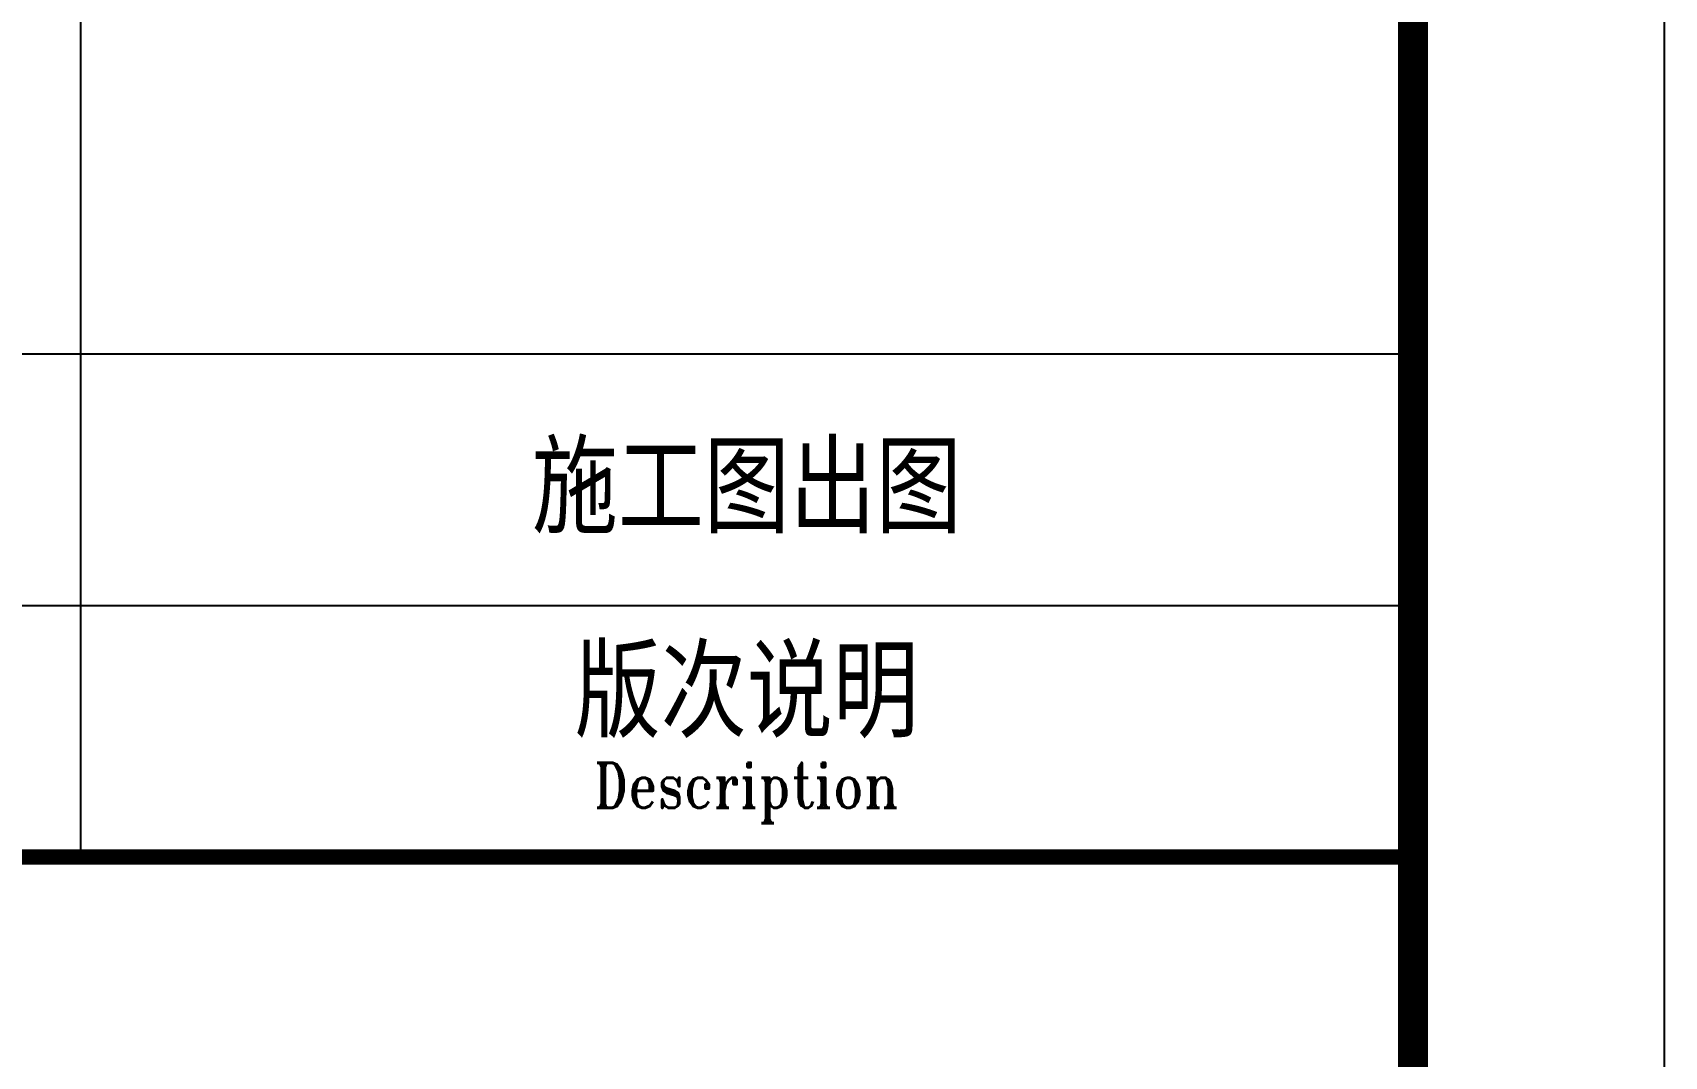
# Model space of a CAD drawing. Extents: x 307762 to 522490, y -326758 to -245675.
# Drawn here: x 519244 to 522490, y -255221 to -253187 of the extents above; entities that cross this region are included whole.
import ezdxf
from ezdxf.enums import TextEntityAlignment as Align

# ---------------------------------------------------------------- set-up
doc = ezdxf.new("R2010")
doc.units = 0
doc.header["$LTSCALE"] = 1000
doc.header["$MEASUREMENT"] = 0
doc.layers.get('0').update_dxf_attribs({"linetype": 'CONTINUOUS'})
doc.layers.add('图框', color=85, linetype='CONTINUOUS')
doc.styles.add('TKZ1_tjhts.shx', font='tjromant.shx', dxfattribs={"bigfont": 'tjhts.shx'})
doc.styles.add('TKZ2_tjkts.shx', font='tjromant.shx', dxfattribs={"bigfont": 'tjkts.shx'})

# ---------------------------------------------------------------- blocks, each defined once
blk = doc.blocks.new('TJAD_TK_A1')
for p, q in [((1278.379, 940.449), (1278.379, 767.449)), ((1251.379, 777.449), (1331.379, 777.449)), ((1251.379, 767.449), (1331.379, 767.449))]:
    blk.add_line(p, q)
at = {"const_width": 0.6}
blk.add_lwpolyline([(1251.379, 767.449), (1331.379, 767.449)], dxfattribs=at)
at = {"layer": '图框'}
for p, q in [((1341.379, 356.449), (1341.379, 950.449)), ((1251.379, 787.449), (1331.379, 787.449))]:
    blk.add_line(p, q, dxfattribs=at)
at = {"layer": '图框', "const_width": 1.2}
blk.add_lwpolyline([(1331.379, 940.449), (525.379, 940.449), (525.379, 366.449), (1331.379, 366.449)], close=True, dxfattribs=at)
at = {"style": 'TKZ2_tjkts.shx'}
blk.add_text('版次说明', height=3.6, dxfattribs=at).set_placement((1304.879, 773.997), align=Align.MIDDLE_CENTER)
at = {"style": 'TKZ2_tjkts.shx', "width": 0.8}
blk.add_text('Description', height=1.8, dxfattribs=at).set_placement((1304.879, 770.297), align=Align.MIDDLE_CENTER)

msp = doc.modelspace()

# ---------------------------------------------------------------- block references
at = {"layer": '图框', "xscale": 50, "yscale": 50, "zscale": 50}
msp.add_blockref('TJAD_TK_A1', (455420.6, -293197.5), dxfattribs=at)

# ---------------------------------------------------------------- texts
at = {"layer": '图框', "style": 'TKZ1_tjhts.shx'}
msp.add_text('施工图出图', height=180, dxfattribs=at).set_placement((520664.6, -254092.1), align=Align.MIDDLE_CENTER)

doc.saveas('drawing.dxf')
